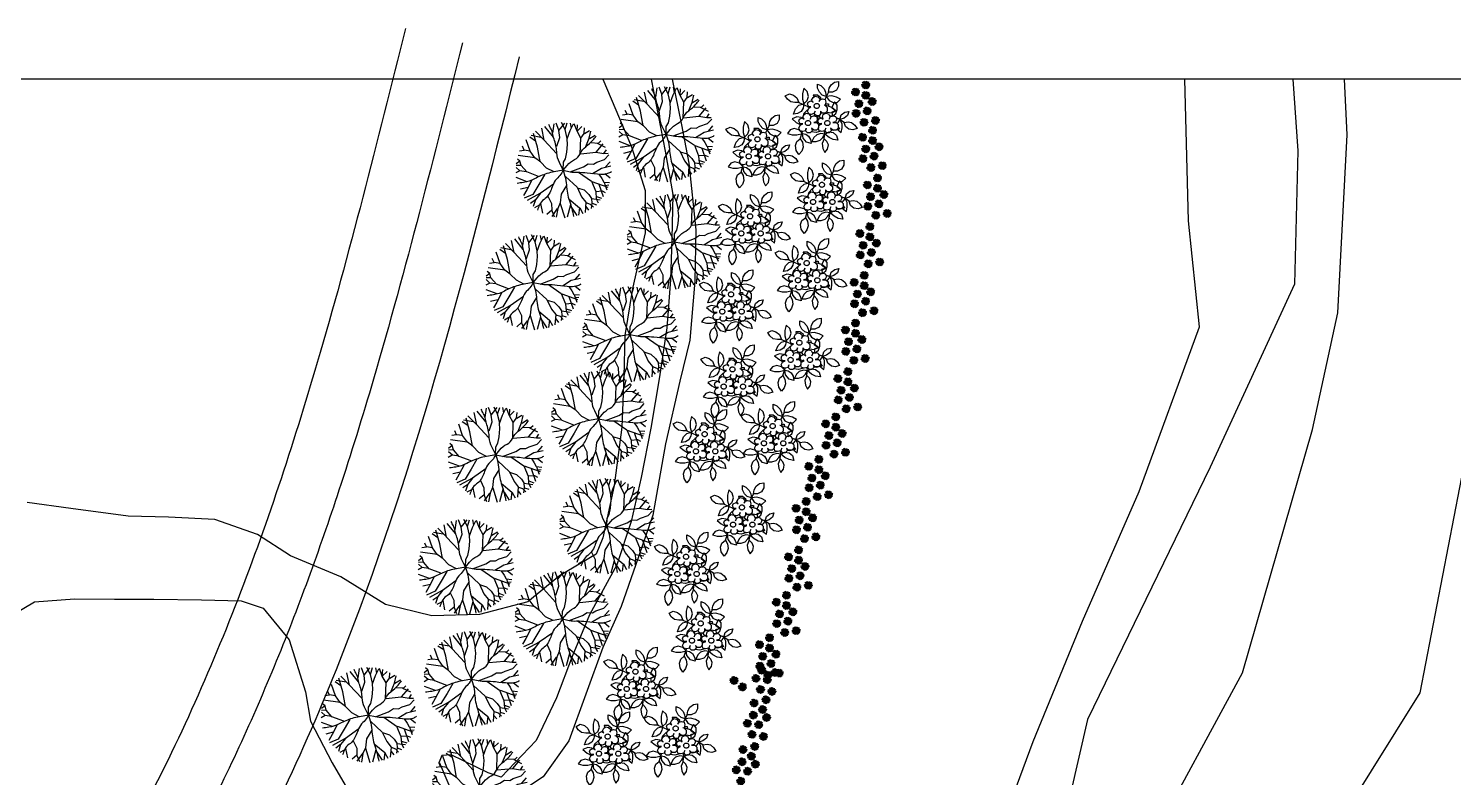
# Model space of a CAD drawing. Header units: millimetres. Extents: x 1101 to 4203, y 1053 to 1744.
# Drawn here: x 1181.4 to 1254.4, y 1705.5 to 1743.9 of the extents above; entities that cross this region are included whole.
import ezdxf

# ---------------------------------------------------------------- set-up
doc = ezdxf.new("R2010")
doc.units = ezdxf.units.MM
doc.layers.add('01_Fina', color=7, linetype='Continuous')
doc.layers.add('NEW_PLANTS', color=7, linetype='Continuous')
doc.styles.get("Standard").update_dxf_attribs({"font": 'arial.ttf'})

# ---------------------------------------------------------------- blocks, each defined once
blk = doc.blocks.new('shrubs1')
at = {"color": 70}
for points in [[(4340.8, 952, -0.243115), (4338.9, 955.2, -0.399574), (4342.1, 953.4, -0.151757), (4340.5, 953.9, -0.102993), (4340.8, 952, 4.231592)], [(4343.5, 951.8, -0.243115), (4341, 956.5, -0.399574), (4345.5, 953.8, -0.151757), (4343.2, 954.6, -0.102993), (4343.5, 951.8, 4.231592)], [(4344.5, 955, -0.243115), (4344.4, 958.8, -0.399574), (4346.3, 955.6, -0.151757), (4345.2, 956.8, -0.102993), (4344.5, 955, 4.231592)], [(4347, 950.2, -0.338305), (4347.7, 953.8, -0.306628), (4349.1, 949.7, -0.198031), (4347.9, 952, -0.284575), (4347, 950.2, 2.19888)], [(4349.4, 953.6, -0.243115), (4351.5, 958.5, -0.399574), (4352.1, 953.3, -0.151757), (4351.3, 955.6, -0.102993), (4349.4, 953.6, 4.231592)], [(4351.4, 952, -0.243115), (4354.6, 953.9, -0.399574), (4352.8, 950.6, -0.151757), (4353.3, 952.3, -0.102993), (4351.4, 952, 4.231592)], [(4353.6, 954.2, -0.243115), (4356.8, 956, -0.399574), (4355.1, 952.8, -0.151757), (4355.5, 954.4, -0.102993), (4353.6, 954.2, 4.231592)], [(4341.3, 946.2, -0.243115), (4336, 947.1, -0.399574), (4341, 948.9, -0.151757), (4338.9, 947.7, -0.102993), (4341.3, 946.2, 4.231592)], [(4339.9, 942.8, -0.243115), (4336.2, 942.8, -0.399574), (4339.3, 944.7, -0.151757), (4338.1, 943.6, -0.102993), (4339.9, 942.8, 4.231592)], [(4344.3, 940.9, -0.243115), (4340.3, 937.4, -0.399574), (4341.9, 942.4, -0.151757), (4341.7, 940, -0.102993), (4344.3, 940.9, 4.231592)], [(4343.5, 944.2, -0.243115), (4340.3, 942.3, -0.399574), (4342, 945.6, -0.151757), (4341.5, 943.9, -0.102993), (4343.5, 944.2, 4.231592)], [(4343.6, 948, -0.243115), (4340.4, 949.8, -0.399574), (4344, 949.9, -0.151757), (4342.4, 949.5, -0.102993), (4343.6, 948, 4.231592)], [(4346.3, 943.4, -0.338305), (4343, 941.8, -0.306628), (4345.4, 945.5, -0.198031), (4344.3, 943.1, -0.284575), (4346.3, 943.4, 2.19888)], [(4347.4, 937.5, -0.243115), (4345.6, 934.3, -0.399574), (4345.5, 937.9, -0.151757), (4345.9, 936.3, -0.102993), (4347.4, 937.5, 4.231592)], [(4350.4, 941.8, -0.243115), (4350.4, 938.1, -0.399574), (4348.5, 941.2, -0.151757), (4349.7, 940, -0.102993), (4350.4, 941.8, 4.231592)], [(4352.1, 938.3, -0.243115), (4352.1, 934.6, -0.399574), (4350.2, 937.7, -0.151757), (4351.4, 936.5, -0.102993), (4352.1, 938.3, 4.231592)], [(4351.8, 944.5, -0.243115), (4355.1, 942.6, -0.399574), (4351.4, 942.6, -0.151757), (4353, 942.9, -0.102993), (4351.8, 944.5, 4.231592)], [(4353.3, 941.7, -0.243115), (4356, 937.1, -0.399574), (4351.4, 939.6, -0.151757), (4353.7, 938.9, -0.102993), (4353.3, 941.7, 4.231592)], [(4352.8, 947.4, -0.338305), (4356.3, 946, -0.306628), (4352, 945.3, -0.198031), (4354.5, 946.1, -0.284575), (4352.8, 947.4, 2.19888)], [(4354.8, 944.1, -0.243115), (4359.1, 940.9, -0.399574), (4353.9, 941.4, -0.151757), (4356.3, 941.7, -0.102993), (4354.8, 944.1, 4.231592)], [(4355.3, 947.2, -0.243115), (4360.5, 946.2, -0.399574), (4355.6, 944.4, -0.151757), (4357.6, 945.7, -0.102993), (4355.3, 947.2, 4.231592)], [(4356.7, 950.5, -0.243115), (4360.4, 950.5, -0.399574), (4357.2, 948.6, -0.151757), (4358.5, 949.8, -0.102993), (4356.7, 950.5, 4.231592)]]:
    blk.add_lwpolyline(points, format="xyb", dxfattribs=at)
at = {"color": 46, "lineweight": 25}
for points in [[(4348.3, 946.7, 0.082733), (4340.6, 953.7, 20.273115)], [(4348.3, 946.7, 0.118288), (4343.4, 954.5, 14.536196)], [(4349.9, 949.1, 0.052373), (4351.3, 955.5, 35.05362)], [(4348.3, 946.7, 0.071347), (4339, 947.6, 7.890142)], [(4348.3, 946.7, 0.216963), (4341.6, 944.1, -0.417545)], [(4345.8, 936.4, -0.068386), (4348.3, 946.7, 3.442757)], [(4348.3, 946.7, -0.116255), (4353.2, 952.1, -0.060372)], [(4348.3, 946.7, -0.138137), (4358, 949.8, -6.895939)], [(4354.3, 946.2, 0.065358), (4348.3, 946.7, 1.516281)], [(4348.3, 946.7, -0.109166), (4349.7, 940.2, 0.286313)], [(4351.4, 936.7, 0.100215), (4350.9, 939.7, -1.505929)]]:
    blk.add_lwpolyline(points, format="xyb", dxfattribs=at)
for points in [[(4347.2, 953.2), (4345.2, 956.6)], [(4354.6, 953.5), (4355.4, 954.4)], [(4338.2, 943.6), (4340.3, 943.9)], [(4341.8, 940), (4343.1, 942.4)], [(4346.4, 948.9), (4342.3, 949.6)], [(4348.3, 946.7), (4344.5, 943.3)], [(4348.3, 946.7), (4348, 951.6)], [(4353.6, 939.1), (4348.3, 946.7)], [(4353, 943), (4349.9, 944.4)], [(4356.2, 941.8), (4354.5, 942.3)], [(4357.5, 945.6), (4355.4, 945.4)]]:
    blk.add_lwpolyline(points, dxfattribs=at)
at = {"color": 0, "flags": 1}
for tag, p in [('ITEM', (4350.4, 947)), ('SIZE', (4350.4, 945.8))]:
    blk.add_attdef(tag, p, '', height=0.5, dxfattribs=at)
blk = doc.blocks.new('s1')
blk.add_blockref('shrubs1', (0, 0))
blk = doc.blocks.new('shrubs')
at = {"layer": 'NEW_PLANTS', "color": 70, "linetype": 'Continuous'}
for points in [[(4503.76, 910), (4505.08, 910.66), (4506.4, 910.22), (4507.51, 909.33), (4508.17, 907.79), (4506.85, 907.79), (4505.52, 908.01), (4504.42, 908.89)], [(4509.71, 912.42), (4509.27, 910.66), (4509.27, 908.89), (4509.71, 907.35), (4510.82, 908.45), (4511.26, 909.78), (4510.82, 911.32)], [(4514.12, 913.75), (4515.23, 913.3), (4516.33, 912.2), (4516.77, 911.1), (4516.99, 909.78), (4515.67, 910.22), (4514.79, 911.1), (4514.12, 912.42)], [(4520.96, 914.63), (4520.96, 913.08), (4520.3, 911.76), (4518.98, 911.1), (4517.65, 911.1), (4517.87, 912.42), (4518.54, 913.53), (4519.64, 914.41)], [(4506.4, 904.04), (4507.07, 905.8), (4508.17, 906.91), (4509.71, 907.35), (4509.49, 906.03), (4508.83, 904.92), (4507.73, 904.26)], [(4521.62, 908.89), (4520.3, 909.55), (4518.76, 910), (4516.99, 909.78), (4517.87, 908.45), (4519.2, 907.79), (4520.52, 907.79)], [(4518.98, 903.38), (4520.08, 904.26), (4520.52, 905.58), (4520.52, 906.91), (4519.64, 908.01), (4518.73, 906.15), (4520.1, 905.12), (4518.73, 904.64)], [(4524.27, 904.92), (4523.83, 903.6), (4522.73, 902.72), (4521.4, 902.28), (4521.84, 903.82), (4522.95, 904.7)], [(4526.92, 899.41), (4525.59, 898.97), (4524.27, 899.19), (4523.17, 900.07), (4522.73, 901.39), (4524.05, 901.61), (4525.15, 901.39), (4526.25, 900.51)], [(4504.42, 897.86), (4505.96, 897.42), (4507.51, 897.42), (4509.27, 897.86), (4508.17, 898.97), (4506.63, 899.41), (4505.3, 898.97)], [(4512.14, 894.55), (4510.6, 895), (4509.49, 896.32), (4509.27, 897.86), (4510.37, 897.64), (4511.26, 896.98), (4511.92, 895.88)], [(4512.36, 895.22), (4513.68, 895.22), (4515.01, 895.66), (4515.89, 896.54), (4516.55, 897.64), (4515.23, 897.86), (4513.9, 897.42), (4513.02, 896.54)], [(4520.74, 895.66), (4519.2, 895.88), (4517.87, 896.54), (4516.55, 897.64), (4517.87, 898.3), (4519.2, 898.08), (4520.3, 897.2)], [(4508.17, 891.03), (4507.29, 892.35), (4507.07, 893.89), (4507.51, 895.22), (4508.61, 896.1), (4509.27, 895), (4509.49, 893.45), (4509.05, 892.13)], [(4516.55, 891.69), (4517.43, 892.79), (4517.65, 894.11), (4517.21, 895.22), (4516.33, 896.1), (4515.67, 894.55), (4515.89, 893.01)]]:
    blk.add_lwpolyline(points, close=True, dxfattribs=at)
for points in [[(4517.65, 911.1), (4516.51, 908.81)], [(4508.17, 907.79), (4511.04, 906.47), (4511.57, 906.06)], [(4512.61, 908.04), (4512.58, 907.98)], [(4515.38, 908.87), (4515.23, 909.33), (4514.12, 910.22), (4512.8, 910.22), (4512.94, 909.6)], [(4517.1, 904.86), (4517.21, 904.7), (4518.76, 904.48), (4520.08, 905.14), (4518.76, 906.25), (4517.63, 906.63), (4516.28, 906.94)], [(4516.73, 907.38), (4517.65, 907.35), (4517.7, 906.63), (4516.76, 906.69)], [(4509.02, 902.78), (4508.83, 902.94), (4507.51, 903.16), (4505.96, 902.5), (4507.29, 901.39), (4508.74, 900.56)], [(4511.15, 905.48), (4510.82, 905.36), (4509.71, 904.26), (4509.29, 902.8)], [(4511.78, 903.65), (4511.92, 903.82), (4511.94, 904.04)], [(4513.48, 903.84), (4513.12, 903.47)], [(4513.13, 903.47), (4513.24, 903.6)], [(4513.25, 904.76), (4513.28, 904.74)], [(4514.03, 901.09), (4514.12, 901.17), (4514.34, 902.72), (4514.11, 903.52)], [(4514.52, 903.52), (4515.14, 902.77)], [(4515.65, 904.51), (4515.23, 904.26), (4515.11, 904.26)], [(4515.42, 900.83), (4515.23, 901.17)], [(4518.78, 903.4), (4518.09, 903.48)], [(4518.37, 903.26), (4518.15, 903.21)], [(4522.73, 901.39), (4520.96, 902.5), (4520.15, 902.86)], [(4520.8, 899.88), (4521.27, 899.28), (4520.74, 898.97), (4521.84, 898.08), (4522.06, 899.63), (4522.06, 900.95), (4521.4, 902.28), (4520.74, 901.39), (4520.52, 900.95)], [(4508.61, 896.1), (4509.35, 898.5)], [(4515.25, 898.56), (4515.23, 898.53), (4513.68, 898.08), (4512.14, 898.3), (4512.11, 898.33)], [(4514.45, 900.25), (4514.6, 900.19)], [(4516.33, 896.1), (4516.55, 897.86), (4516.35, 898.68)], [(4516.8, 899.33), (4516.75, 899.35)], [(4520.8, 899.76), (4521.18, 899.19), (4519.42, 898.75), (4518.57, 898.85)]]:
    blk.add_lwpolyline(points, dxfattribs=at)
at = {"layer": 'NEW_PLANTS', "color": 30, "linetype": 'Continuous', "true_color": 0xf26722}
blk.add_lwpolyline([(4516.64, 906.81), (4517.3, 906.15), (4517.3, 905.06), (4516.64, 904.4), (4515.76, 904.4), (4515.11, 905.06), (4515.11, 904.18), (4514.67, 903.52), (4513.79, 903.52), (4513.13, 904.18), (4513.35, 905.06), (4513.13, 904.4), (4512.26, 903.96), (4511.38, 904.18), (4510.94, 905.06), (4511.38, 905.93), (4512.04, 906.37), (4511.38, 906.37), (4510.94, 907.25), (4511.16, 907.91), (4512.04, 908.34), (4512.7, 907.91), (4512.26, 908.56), (4512.7, 909.44), (4513.35, 909.88), (4514.23, 909.66), (4514.89, 909), (4514.67, 908.12), (4515.11, 908.78), (4515.76, 909), (4516.64, 908.78), (4516.86, 907.91), (4516.64, 907.03)], dxfattribs=at)
for points in [[(4513.1, 906.71, -0.098476), (4513.16, 907.03, -0.098485), (4513.34, 907.29, -0.098498), (4513.61, 907.47, -0.098507), (4513.93, 907.54, -0.098507), (4514.24, 907.47, -0.098498), (4514.51, 907.29, -0.098485), (4514.69, 907.03, -0.098476), (4514.75, 906.71, -0.098476), (4514.69, 906.39, -0.098485), (4514.51, 906.12, -0.098498), (4514.24, 905.94, -0.098507), (4513.93, 905.88, -0.098507), (4513.61, 905.94, -0.098498), (4513.34, 906.12, -0.098485), (4513.16, 906.39, -0.098476)], [(4510.27, 901.17, -0.098476), (4510.33, 901.49, -0.098485), (4510.51, 901.76, -0.098498), (4510.78, 901.94, -0.098507), (4511.1, 902, -0.098507), (4511.42, 901.94, -0.098498), (4511.68, 901.76, -0.098485), (4511.86, 901.49, -0.098476), (4511.93, 901.17, -0.098476), (4511.86, 900.86, -0.098485), (4511.68, 900.59, -0.098498), (4511.42, 900.41, -0.098507), (4511.1, 900.34, -0.098507), (4510.78, 900.41, -0.098498), (4510.51, 900.59, -0.098485), (4510.33, 900.86, -0.098476)], [(4516.51, 901.17, -0.098476), (4516.57, 901.49, -0.098485), (4516.75, 901.76, -0.098498), (4517.02, 901.94, -0.098507), (4517.34, 902, -0.098507), (4517.66, 901.94, -0.098498), (4517.93, 901.76, -0.098485), (4518.11, 901.49, -0.098476), (4518.17, 901.17, -0.098476), (4518.11, 900.86, -0.098485), (4517.93, 900.59, -0.098498), (4517.66, 900.41, -0.098507), (4517.34, 900.34, -0.098507), (4517.02, 900.41, -0.098498), (4516.75, 900.59, -0.098485), (4516.57, 900.86, -0.098476)]]:
    blk.add_lwpolyline(points, format="xyb", close=True, dxfattribs=at)
for points in [[(4509.41, 900.89), (4508.53, 900.89), (4508.1, 901.77), (4508.31, 902.43), (4509.19, 902.87), (4509.85, 902.43), (4509.41, 903.08), (4509.85, 903.96), (4510.51, 904.4), (4511.38, 904.18), (4512.04, 903.3), (4511.82, 902.43), (4512.26, 903.3), (4512.92, 903.52), (4513.79, 903.3), (4514.01, 902.43), (4513.79, 901.55), (4512.92, 901.33), (4513.79, 901.33), (4514.45, 900.67), (4514.45, 899.58), (4513.79, 898.92), (4512.92, 898.92), (4512.26, 899.58), (4512.48, 898.7), (4511.82, 898.04), (4510.94, 898.04), (4510.29, 898.7), (4510.51, 899.58), (4510.29, 898.7), (4509.41, 898.48), (4508.53, 898.7), (4508.1, 899.58), (4508.53, 900.46)], [(4515.54, 900.89), (4514.67, 900.89), (4514.23, 901.77), (4514.45, 902.43), (4515.33, 902.87), (4515.98, 902.43), (4515.76, 903.08), (4515.98, 903.96), (4516.86, 904.4), (4517.74, 904.18), (4518.17, 903.3), (4517.95, 902.43), (4518.39, 903.3), (4519.27, 903.52), (4519.93, 903.3), (4520.36, 902.43), (4519.93, 901.55), (4519.05, 901.33), (4520.15, 901.33), (4520.8, 900.67), (4520.8, 899.58), (4520.15, 898.92), (4519.05, 898.92), (4518.39, 899.58), (4518.61, 898.7), (4517.95, 898.04), (4517.08, 898.04), (4516.64, 898.7), (4516.86, 899.58), (4516.42, 898.7), (4515.54, 898.48), (4514.67, 898.7), (4514.45, 899.58), (4514.67, 900.46)]]:
    blk.add_lwpolyline(points, close=True, dxfattribs=at)
blk = doc.blocks.new('tree9')
at = {"color": 106}
for p, q in [((950.91, 449.87), (948.69, 452.66)), ((950.75, 450.95), (951.14, 453.4)), ((952.34, 451.69), (951.65, 453.57)), ((952.34, 451.63), (953.87, 453.57)), ((953.99, 451.86), (953.08, 453.69)), ((953.99, 451.86), (954.56, 453.63)), ((955.3, 451.58), (956.21, 453.34)), ((955.64, 452.2), (955.41, 453.57)), ((957.12, 451.41), (956.38, 453.4)), ((957.12, 451.41), (957.24, 453.12)), ((957.12, 451.41), (958.38, 452.66)), ((944.82, 446.22), (943.8, 449.19)), ((946.24, 448.84), (944.71, 449.87)), ((947.61, 449.81), (945.05, 450.27)), ((946.75, 447.25), (945.73, 450.84)), ((948.46, 449.12), (946.24, 451.41)), ((948.53, 449.07), (947.84, 452.26)), ((951.71, 445.6), (948.53, 449.07)), ((951.77, 447.47), (952.56, 449.81)), ((952.56, 449.81), (952.34, 451.63)), ((954.56, 449.53), (953.99, 451.86)), ((954.5, 449.41), (955.3, 451.58)), ((954.62, 447.99), (954.5, 449.41)), ((958.09, 449.64), (957.12, 451.41)), ((957.97, 445.49), (958.09, 449.64)), ((958.09, 449.64), (959, 450.84)), ((959, 450.84), (959.11, 452.31)), ((959.06, 450.84), (960.36, 451.63)), ((959.4, 447.42), (960.31, 449.58)), ((960.31, 449.58), (960.71, 451.47)), ((960.42, 449.53), (961.85, 450.44)), ((962.76, 448.33), (963.33, 448.9)), ((946.02, 444.46), (941.69, 445.09)), ((943.23, 446.39), (942.03, 446.22)), ((943.23, 446.46), (942.77, 447.47)), ((944.82, 446.22), (943.23, 446.46)), ((946.07, 444.46), (944.82, 446.22)), ((947.44, 443.43), (946.75, 447.25)), ((954.1, 444.23), (954.44, 445.94)), ((954.44, 445.94), (954.62, 447.99)), ((958.09, 445.54), (962.07, 445.94)), ((960.71, 448.44), (962.76, 448.33)), ((962.07, 445.94), (964.18, 445.6)), ((962.14, 445.94), (964.01, 448.11)), ((962.42, 448.28), (964.47, 447.25)), ((964.18, 445.6), (964.81, 446.57)), ((964.18, 445.6), (965.26, 445.65)), ((964.36, 444), (965.49, 445.2)), ((942.09, 443.6), (941.12, 442.87)), ((942.42, 442.46), (941.12, 442.41)), ((942.14, 441.05), (941.12, 441.95)), ((942.09, 443.6), (941.46, 444.12)), ((942.42, 442.46), (942.09, 443.6)), ((943.91, 440.76), (942.42, 442.46)), ((947.5, 443.43), (946.07, 444.46)), ((949.09, 441.78), (947.5, 443.43)), ((951.08, 440.76), (949.09, 441.78)), ((953.48, 441.27), (953.53, 443.27)), ((953.53, 443.27), (954.1, 444.23)), ((955.3, 440.76), (958.77, 442.06)), ((958.77, 442.06), (960.03, 442.87)), ((960.03, 442.87), (961.39, 442.81)), ((961.17, 440.36), (963.5, 441.78)), ((961.39, 442.81), (962.3, 443.32)), ((962.3, 443.32), (964.36, 444)), ((963.5, 441.78), (965.95, 442.35)), ((964.58, 442.06), (965.77, 443.43)), ((942.09, 441.05), (941.06, 440.48)), ((944.02, 438.19), (941.17, 439.27)), ((943.8, 440.81), (942.14, 441.05)), ((947.04, 439.56), (943.91, 440.76)), ((945.28, 438.59), (943.96, 436.08)), ((947.1, 437.45), (945.5, 434.83)), ((948.58, 440.02), (947.1, 437.45)), ((950.97, 437.57), (947.44, 435.07)), ((954.05, 439.56), (957.12, 436.72)), ((957.52, 440.65), (960.88, 438.31)), ((960.88, 438.31), (962.01, 435.58)), ((961, 438.25), (965.15, 436.77)), ((962.82, 437.57), (963.95, 434.26)), ((962.87, 440.19), (963.61, 439.05)), ((963.61, 439.05), (964.12, 438.08)), ((964.12, 438.08), (965.61, 437.97)), ((964.23, 438.08), (964.47, 437.23)), ((964.41, 440.3), (965.83, 439.16)), ((944.25, 436.66), (942.26, 436.2)), ((943.96, 436.08), (943.06, 434.55)), ((945.5, 434.83), (943.28, 433.86)), ((947.38, 435.07), (944.02, 433.24)), ((947.44, 435.07), (946.18, 433.47)), ((949.49, 434.43), (950.4, 432.5)), ((952.97, 434.95), (952.68, 432.61)), ((954.33, 437.23), (952.97, 434.95)), ((957.12, 436.72), (958.32, 434.21)), ((957.17, 436.6), (959, 436.03)), ((958.32, 434.21), (959.4, 432.78)), ((959, 436.03), (960.25, 434.83)), ((960.25, 434.83), (960.93, 433.81)), ((960.93, 433.81), (961, 432.56)), ((961, 433.75), (963.22, 433.42)), ((962.01, 435.58), (962.14, 433.7)), ((962.07, 435.64), (963.67, 435.75)), ((962.14, 433.7), (962.7, 432.61)), ((962.19, 434.32), (963.55, 433.86)), ((963.67, 435.75), (964.52, 435.35)), ((964.47, 437.23), (965.44, 437.34)), ((964.47, 437.23), (964.92, 436.08)), ((946.18, 433.42), (944.93, 432.5)), ((946.18, 433.47), (945.61, 431.64)), ((947.15, 431.99), (945.96, 431.36)), ((947.5, 432.45), (948.01, 429.94)), ((950.46, 430.68), (949.21, 429.6)), ((950.4, 432.5), (950.46, 430.68)), ((951.88, 431.13), (950.46, 429.09)), ((950.46, 430.62), (951.14, 428.97)), ((952.05, 431.13), (951.65, 428.85)), ((952.68, 432.61), (952.05, 431.13)), ((952.73, 432.5), (953.87, 428.74)), ((955.41, 432.1), (954.5, 428.85)), ((955.02, 433.64), (957.75, 431.36)), ((955.7, 431.42), (957.06, 429.31)), ((957.75, 431.36), (957.52, 429.37)), ((957.81, 431.31), (958.6, 429.88)), ((959.4, 432.78), (959.22, 430.1)), ((959.4, 431.64), (960.14, 430.74)), ((959.46, 432.73), (960.54, 432.33)), ((960.54, 432.33), (961.39, 431.48)), ((961, 432.56), (960.82, 431.19)), ((961.05, 432.56), (962.19, 432.16))]:
    blk.add_line(p, q, dxfattribs=at)
for points in [[(953.51, 441.18), (952.47, 443.26, -0.10411), (951.83, 445.71, 0.032984), (951.65, 447.25, 0.034072), (951.2, 449.01, -0.030956), (950.8, 450.55, 0.076171), (950.29, 451.98, -0.026216), (949.72, 453.17, 1.568784)], [(953.51, 441.18), (954.56, 442.46, -0.107856), (956.49, 444, 0.175024), (957.92, 445.49, -0.125464), (959.4, 447.36, 0.043348), (961.28, 449.07, 0.04978), (962.14, 450.21, -8.896609)], [(953.51, 441.18), (951.14, 440.76, 0.029099), (949.21, 440.3, 0.05336), (945.96, 438.94, -0.09082), (943.06, 437.97, -0.003401), (941.41, 437.74, 1.084963)], [(953.51, 441.18), (953.13, 440.53, -0.07796), (952.05, 439.22, 0.120857), (950.91, 437.57, -0.011392), (950.29, 436.03, -0.038005), (949.54, 434.61, -0.112949), (948.46, 433.53, 0.14803), (947.27, 432.16, 0.020427), (946.7, 430.74, 1.639795)], [(953.51, 441.18), (955.3, 440.81, 0.056937), (957.24, 440.65, -0.035612), (959.79, 440.53, 0.008822), (963.33, 440.19, 0.099585), (965.2, 440.41, 0.073278), (966.12, 440.87, -1.918828)], [(953.51, 441.18), (953.94, 439.67, -0.054456), (954.33, 437.34, 0.065281), (955.13, 433.13, -0.028329), (956.21, 429.09, 4.035528)]]:
    blk.add_lwpolyline(points, format="xyb", dxfattribs=at)
at = {"color": 106, "flags": 1}
for tag, p in [('ITEM', (953.79, 443.71)), ('SIZE', (953.53, 441.16))]:
    blk.add_attdef(tag, p, '', height=2.09, dxfattribs=at)
blk = doc.blocks.new('Borde del rio puyo')
for name, p, xscale, yscale, zscale in [('shrubs', (505.719, 1596.067), 0.1586335689872081, 0.1586335689872081, 0.1586335689872081), ('s1', (1151.08, 1725.033), 0.01683469536077231, 0.01683469536077231, 0.01683469536077231), ('tree9', (1028.066, 1652.381), 0.1950770953426661, 0.1950770953426661, 0.1950770953426661), ('s1', (1150.563, 1724.677), 0.01683469536077231, 0.01683469536077231, 0.01683469536077231), ('s1', (1150.727, 1724.079), 0.01683469536077231, 0.01683469536077231, 0.01683469536077231), ('s1', (1151.08, 1724.506), 0.01683469536077231, 0.01683469536077231, 0.01683469536077231), ('s1', (1151.408, 1724.188), 0.01683469536077231, 0.01683469536077231, 0.01683469536077231), ('shrubs', (502.683, 1594.361), 0.1586335689872081, 0.1586335689872081, 0.1586335689872081), ('s1', (1150.585, 1723.582), 0.01683469536077231, 0.01683469536077231, 0.01683469536077231), ('s1', (1151.153, 1723.708), 0.01683469536077231, 0.01683469536077231, 0.01683469536077231), ('tree9', (1022.797, 1650.542), 0.1950770953426661, 0.1950770953426661, 0.1950770953426661), ('s1', (1150.993, 1723.126), 0.01683469536077231, 0.01683469536077231, 0.01683469536077231), ('s1', (1151.433, 1722.718), 0.01683469536077231, 0.01683469536077231, 0.01683469536077231), ('s1', (1151.578, 1723.221), 0.01683469536077231, 0.01683469536077231, 0.01683469536077231), ('s1', (1150.916, 1722.362), 0.01683469536077231, 0.01683469536077231, 0.01683469536077231), ('s1', (1151.432, 1722.191), 0.01683469536077231, 0.01683469536077231, 0.01683469536077231), ('s1', (1151.76, 1721.872), 0.01683469536077231, 0.01683469536077231, 0.01683469536077231), ('s1', (1150.937, 1721.267), 0.01683469536077231, 0.01683469536077231, 0.01683469536077231), ('s1', (1151.08, 1721.763), 0.01683469536077231, 0.01683469536077231, 0.01683469536077231), ('s1', (1151.505, 1721.393), 0.01683469536077231, 0.01683469536077231, 0.01683469536077231), ('shrubs', (505.979, 1592.029), 0.1586335689872081, 0.1586335689872081, 0.1586335689872081), ('s1', (1151.345, 1720.811), 0.01683469536077231, 0.01683469536077231, 0.01683469536077231), ('s1', (1151.93, 1720.906), 0.01683469536077231, 0.01683469536077231, 0.01683469536077231), ('s1', (1151.164, 1719.92), 0.01683469536077231, 0.01683469536077231, 0.01683469536077231), ('s1', (1151.681, 1720.276), 0.01683469536077231, 0.01683469536077231, 0.01683469536077231), ('s1', (1151.681, 1719.749), 0.01683469536077231, 0.01683469536077231, 0.01683469536077231), ('tree9', (1028.491, 1646.884), 0.1950770953426661, 0.1950770953426661, 0.1950770953426661), ('shrubs', (502.303, 1590.416), 0.1586335689872081, 0.1586335689872081, 0.1586335689872081), ('s1', (1151.328, 1719.321), 0.01683469536077231, 0.01683469536077231, 0.01683469536077231), ('s1', (1151.753, 1718.951), 0.01683469536077231, 0.01683469536077231, 0.01683469536077231), ('s1', (1152.009, 1719.43), 0.01683469536077231, 0.01683469536077231, 0.01683469536077231), ('s1', (1151.185, 1718.825), 0.01683469536077231, 0.01683469536077231, 0.01683469536077231), ('s1', (1151.594, 1718.369), 0.01683469536077231, 0.01683469536077231, 0.01683469536077231), ('s1', (1152.179, 1718.464), 0.01683469536077231, 0.01683469536077231, 0.01683469536077231), ('s1', (1151.297, 1717.787), 0.01683469536077231, 0.01683469536077231, 0.01683469536077231), ('tree9', (1021.258, 1644.794), 0.1950770953426661, 0.1950770953426661, 0.1950770953426661), ('shrubs', (505.202, 1588.02), 0.1586335689872081, 0.1586335689872081, 0.1586335689872081), ('s1', (1150.78, 1717.431), 0.01683469536077231, 0.01683469536077231, 0.01683469536077231), ('s1', (1150.944, 1716.832), 0.01683469536077231, 0.01683469536077231, 0.01683469536077231), ('s1', (1151.296, 1717.26), 0.01683469536077231, 0.01683469536077231, 0.01683469536077231), ('s1', (1151.624, 1716.941), 0.01683469536077231, 0.01683469536077231, 0.01683469536077231), ('s1', (1150.801, 1716.336), 0.01683469536077231, 0.01683469536077231, 0.01683469536077231), ('s1', (1151.369, 1716.462), 0.01683469536077231, 0.01683469536077231, 0.01683469536077231), ('shrubs', (501.33, 1586.418), 0.1586335689872081, 0.1586335689872081, 0.1586335689872081), ('s1', (1151.004, 1715.291), 0.01683469536077231, 0.01683469536077231, 0.01683469536077231), ('s1', (1151.209, 1715.88), 0.01683469536077231, 0.01683469536077231, 0.01683469536077231), ('s1', (1151.794, 1715.975), 0.01683469536077231, 0.01683469536077231, 0.01683469536077231), ('s1', (1150.487, 1714.934), 0.01683469536077231, 0.01683469536077231, 0.01683469536077231), ('s1', (1151.004, 1714.764), 0.01683469536077231, 0.01683469536077231, 0.01683469536077231), ('tree9', (1026.209, 1642.139), 0.1950770953426661, 0.1950770953426661, 0.1950770953426661), ('s1', (1150.509, 1713.84), 0.01683469536077231, 0.01683469536077231, 0.01683469536077231), ('s1', (1150.652, 1714.336), 0.01683469536077231, 0.01683469536077231, 0.01683469536077231), ('s1', (1151.077, 1713.966), 0.01683469536077231, 0.01683469536077231, 0.01683469536077231), ('s1', (1151.332, 1714.445), 0.01683469536077231, 0.01683469536077231, 0.01683469536077231), ('s1', (1150.917, 1713.383), 0.01683469536077231, 0.01683469536077231, 0.01683469536077231), ('s1', (1151.502, 1713.478), 0.01683469536077231, 0.01683469536077231, 0.01683469536077231), ('shrubs', (504.824, 1583.945), 0.1586335689872081, 0.1586335689872081, 0.1586335689872081), ('s1', (1150.039, 1712.495), 0.01683469536077231, 0.01683469536077231, 0.01683469536077231), ('s1', (1150.556, 1712.851), 0.01683469536077231, 0.01683469536077231, 0.01683469536077231), ('s1', (1150.203, 1711.896), 0.01683469536077231, 0.01683469536077231, 0.01683469536077231), ('s1', (1150.555, 1712.324), 0.01683469536077231, 0.01683469536077231, 0.01683469536077231), ('s1', (1150.883, 1712.005), 0.01683469536077231, 0.01683469536077231, 0.01683469536077231), ('shrubs', (501.403, 1582.58), 0.1586335689872081, 0.1586335689872081, 0.1586335689872081), ('s1', (1150.06, 1711.4), 0.01683469536077231, 0.01683469536077231, 0.01683469536077231), ('s1', (1150.468, 1710.943), 0.01683469536077231, 0.01683469536077231, 0.01683469536077231), ('s1', (1150.628, 1711.526), 0.01683469536077231, 0.01683469536077231, 0.01683469536077231), ('s1', (1151.053, 1711.039), 0.01683469536077231, 0.01683469536077231, 0.01683469536077231), ('tree9', (1024.606, 1637.816), 0.1950770953426661, 0.1950770953426661, 0.1950770953426661), ('s1', (1150.17, 1710.366), 0.01683469536077231, 0.01683469536077231, 0.01683469536077231), ('s1', (1149.653, 1710.01), 0.01683469536077231, 0.01683469536077231, 0.01683469536077231), ('s1', (1150.17, 1709.839), 0.01683469536077231, 0.01683469536077231, 0.01683469536077231), ('s1', (1150.498, 1709.521), 0.01683469536077231, 0.01683469536077231, 0.01683469536077231), ('s1', (1149.675, 1708.915), 0.01683469536077231, 0.01683469536077231, 0.01683469536077231), ('s1', (1149.817, 1709.411), 0.01683469536077231, 0.01683469536077231, 0.01683469536077231), ('s1', (1150.243, 1709.041), 0.01683469536077231, 0.01683469536077231, 0.01683469536077231), ('tree9', (1019.337, 1635.977), 0.1950770953426661, 0.1950770953426661, 0.1950770953426661), ('shrubs', (499.98, 1579.264), 0.1586335689872081, 0.1586335689872081, 0.1586335689872081), ('shrubs', (503.46, 1579.677), 0.1586335689872081, 0.1586335689872081, 0.1586335689872081), ('s1', (1149.545, 1708.046), 0.01683469536077231, 0.01683469536077231, 0.01683469536077231), ('s1', (1150.083, 1708.459), 0.01683469536077231, 0.01683469536077231, 0.01683469536077231), ('s1', (1150.668, 1708.554), 0.01683469536077231, 0.01683469536077231, 0.01683469536077231), ('s1', (1149.029, 1707.689), 0.01683469536077231, 0.01683469536077231, 0.01683469536077231), ('s1', (1149.545, 1707.519), 0.01683469536077231, 0.01683469536077231, 0.01683469536077231), ('s1', (1149.05, 1706.594), 0.01683469536077231, 0.01683469536077231, 0.01683469536077231), ('s1', (1149.193, 1707.091), 0.01683469536077231, 0.01683469536077231, 0.01683469536077231), ('s1', (1149.618, 1706.721), 0.01683469536077231, 0.01683469536077231, 0.01683469536077231), ('s1', (1149.873, 1707.2), 0.01683469536077231, 0.01683469536077231, 0.01683469536077231), ('s1', (1148.683, 1705.874), 0.01683469536077231, 0.01683469536077231, 0.01683469536077231), ('s1', (1149.458, 1706.138), 0.01683469536077231, 0.01683469536077231, 0.01683469536077231), ('s1', (1150.043, 1706.233), 0.01683469536077231, 0.01683469536077231, 0.01683469536077231), ('s1', (1148.166, 1705.517), 0.01683469536077231, 0.01683469536077231, 0.01683469536077231), ('s1', (1148.683, 1705.347), 0.01683469536077231, 0.01683469536077231, 0.01683469536077231), ('tree9', (1025.031, 1632.319), 0.1950770953426661, 0.1950770953426661, 0.1950770953426661), ('shrubs', (501.884, 1575.513), 0.1586335689872081, 0.1586335689872081, 0.1586335689872081), ('s1', (1148.188, 1704.422), 0.01683469536077231, 0.01683469536077231, 0.01683469536077231), ('s1', (1148.33, 1704.919), 0.01683469536077231, 0.01683469536077231, 0.01683469536077231), ('s1', (1148.756, 1704.549), 0.01683469536077231, 0.01683469536077231, 0.01683469536077231), ('s1', (1149.011, 1705.028), 0.01683469536077231, 0.01683469536077231, 0.01683469536077231), ('s1', (1148.031, 1703.721), 0.01683469536077231, 0.01683469536077231, 0.01683469536077231), ('s1', (1148.596, 1703.966), 0.01683469536077231, 0.01683469536077231, 0.01683469536077231), ('s1', (1149.181, 1704.061), 0.01683469536077231, 0.01683469536077231, 0.01683469536077231), ('s1', (1147.514, 1703.365), 0.01683469536077231, 0.01683469536077231, 0.01683469536077231), ('s1', (1148.031, 1703.194), 0.01683469536077231, 0.01683469536077231, 0.01683469536077231), ('tree9', (1017.798, 1630.229), 0.1950770953426661, 0.1950770953426661, 0.1950770953426661), ('s1', (1147.535, 1702.27), 0.01683469536077231, 0.01683469536077231, 0.01683469536077231), ('s1', (1147.678, 1702.766), 0.01683469536077231, 0.01683469536077231, 0.01683469536077231), ('s1', (1148.103, 1702.396), 0.01683469536077231, 0.01683469536077231, 0.01683469536077231), ('s1', (1148.359, 1702.876), 0.01683469536077231, 0.01683469536077231, 0.01683469536077231), ('shrubs', (499.031, 1572.988), 0.1586335689872081, 0.1586335689872081, 0.1586335689872081), ('s1', (1147.944, 1701.814), 0.01683469536077231, 0.01683469536077231, 0.01683469536077231), ('s1', (1148.528, 1701.909), 0.01683469536077231, 0.01683469536077231, 0.01683469536077231), ('s1', (1147.128, 1700.88), 0.01683469536077231, 0.01683469536077231, 0.01683469536077231), ('s1', (1147.645, 1701.237), 0.01683469536077231, 0.01683469536077231, 0.01683469536077231), ('s1', (1147.645, 1700.71), 0.01683469536077231, 0.01683469536077231, 0.01683469536077231), ('s1', (1147.292, 1700.282), 0.01683469536077231, 0.01683469536077231, 0.01683469536077231), ('s1', (1147.973, 1700.391), 0.01683469536077231, 0.01683469536077231, 0.01683469536077231), ('tree9', (1022.749, 1627.574), 0.1950770953426661, 0.1950770953426661, 0.1950770953426661), ('s1', (1147.15, 1699.785), 0.01683469536077231, 0.01683469536077231, 0.01683469536077231), ('s1', (1147.558, 1699.329), 0.01683469536077231, 0.01683469536077231, 0.01683469536077231), ('s1', (1147.718, 1699.911), 0.01683469536077231, 0.01683469536077231, 0.01683469536077231), ('s1', (1148.143, 1699.424), 0.01683469536077231, 0.01683469536077231, 0.01683469536077231), ('shrubs', (499.776, 1569.575), 0.1586335689872081, 0.1586335689872081, 0.1586335689872081), ('s1', (1146.504, 1698.56), 0.01683469536077231, 0.01683469536077231, 0.01683469536077231), ('s1', (1147.021, 1698.916), 0.01683469536077231, 0.01683469536077231, 0.01683469536077231), ('s1', (1146.668, 1697.961), 0.01683469536077231, 0.01683469536077231, 0.01683469536077231), ('s1', (1147.02, 1698.389), 0.01683469536077231, 0.01683469536077231, 0.01683469536077231), ('s1', (1147.348, 1698.07), 0.01683469536077231, 0.01683469536077231, 0.01683469536077231), ('s1', (1146.525, 1697.465), 0.01683469536077231, 0.01683469536077231, 0.01683469536077231), ('s1', (1147.093, 1697.591), 0.01683469536077231, 0.01683469536077231, 0.01683469536077231), ('s1', (1147.518, 1697.103), 0.01683469536077231, 0.01683469536077231, 0.01683469536077231), ('tree9', (1018.099, 1624.493), 0.1950770953426661, 0.1950770953426661, 0.1950770953426661), ('s1', (1145.642, 1696.388), 0.01683469536077231, 0.01683469536077231, 0.01683469536077231), ('s1', (1146.158, 1696.744), 0.01683469536077231, 0.01683469536077231, 0.01683469536077231), ('s1', (1146.933, 1697.008), 0.01683469536077231, 0.01683469536077231, 0.01683469536077231), ('shrubs', (496.439, 1567.102), 0.1586335689872081, 0.1586335689872081, 0.1586335689872081), ('s1', (1145.806, 1695.789), 0.01683469536077231, 0.01683469536077231, 0.01683469536077231), ('s1', (1146.158, 1696.217), 0.01683469536077231, 0.01683469536077231, 0.01683469536077231), ('s1', (1146.486, 1695.898), 0.01683469536077231, 0.01683469536077231, 0.01683469536077231), ('tree9', (1012.83, 1622.654), 0.1950770953426661, 0.1950770953426661, 0.1950770953426661), ('s1', (1145.663, 1695.293), 0.01683469536077231, 0.01683469536077231, 0.01683469536077231), ('s1', (1146.231, 1695.419), 0.01683469536077231, 0.01683469536077231, 0.01683469536077231), ('s1', (1146.656, 1694.931), 0.01683469536077231, 0.01683469536077231, 0.01683469536077231), ('s1', (1146.071, 1694.836), 0.01683469536077231, 0.01683469536077231, 0.01683469536077231), ('shrubs', (495.016, 1563.786), 0.1586335689872081, 0.1586335689872081, 0.1586335689872081), ('shrubs', (498.495, 1564.199), 0.1586335689872081, 0.1586335689872081, 0.1586335689872081), ('tree9', (1018.523, 1618.996), 0.1950770953426661, 0.1950770953426661, 0.1950770953426661)]:
    blk.add_blockref(name, p, dxfattribs=dict(xscale=xscale, yscale=yscale, zscale=zscale))
at = {"xscale": 0.01683469536077231, "yscale": 0.01683469536077231, "zscale": 0.01683469536077231, "rotation": 340.6712882891238}
for p in [(1144.612, 1720.21), (1145.29, 1720.088), (1143.193, 1719.682), (1143.624, 1719.35), (1144.313, 1719.789), (1144.547, 1719.223), (1144.891, 1719.72), (1144.221, 1718.528), (1144.827, 1718.693), (1145.13, 1719.119), (1144.178, 1717.909), (1144.652, 1718.196), (1144.856, 1717.786), (1143.879, 1717.487), (1144.457, 1717.418), (1144.113, 1716.922), (1144.253, 1716.306), (1144.697, 1716.818), (1143.647, 1716.141), (1144.078, 1715.809), (1143.305, 1715.101), (1143.604, 1715.522), (1143.883, 1715.032), (1144.282, 1715.4), (1143.539, 1714.535)]:
    blk.add_blockref('s1', p, dxfattribs=at)

msp = doc.modelspace()

# ---------------------------------------------------------------- linework, layer by layer
for points, knots in [([(1200.729, 1743.865), (1199.28, 1738.059), (1197.848, 1732.333), (1194.958, 1722.492), (1193.583, 1718.313), (1190.406, 1710.195), (1188.604, 1706.254), (1186.306, 1702.08), (1186.068, 1701.655), (1185.572, 1700.777), (1185.315, 1700.326), (1184.534, 1698.931), (1183.993, 1697.946), (1183.23, 1696.409), (1182.995, 1695.913), (1182.568, 1694.951), (1182.374, 1694.49), (1182.011, 1693.566), (1181.84, 1693.101), (1181.357, 1691.698), (1181.076, 1690.753), (1180.348, 1687.896), (1180.017, 1685.964), (1179.67, 1682.465), (1179.607, 1680.899), (1179.643, 1678.428), (1179.686, 1677.517), (1179.815, 1675.879), (1179.892, 1675.15), (1180.077, 1673.725), (1180.184, 1673.027), (1180.535, 1670.969), (1180.81, 1669.65), (1181.313, 1667.378), (1181.538, 1666.407), (1181.91, 1664.791), (1182.061, 1664.132), (1182.307, 1663.008), (1182.406, 1662.54), (1182.602, 1661.587), (1182.697, 1661.105), (1182.979, 1659.647), (1183.161, 1658.656), (1183.713, 1655.637), (1184.087, 1653.561), (1184.986, 1649.323), (1185.51, 1647.16), (1186.495, 1644.005), (1186.835, 1643.02), (1187.561, 1641.107), (1187.947, 1640.172), (1189.154, 1637.425), (1190.02, 1635.67), (1191.318, 1633.158), (1191.742, 1632.356), (1192.163, 1631.565)], [0, 0, 0, 0, 17.907863, 17.907863, 31.645947, 31.645947, 45.384032, 45.384032, 46.917602, 46.917602, 48.451171, 48.451171, 51.518311, 51.518311, 52.911338, 52.911338, 54.135599, 54.135599, 55.359859, 55.359859, 57.80838, 57.80838, 62.705421, 62.705421, 66.660397, 66.660397, 68.983232, 68.983232, 70.860394, 70.860394, 72.737555, 72.737555, 76.491878, 76.491878, 79.430836, 79.430836, 81.515168, 81.515168, 83.047934, 83.047934, 84.5807, 84.5807, 87.646233, 87.646233, 93.777297, 93.777297, 99.908361, 99.908361, 102.648354, 102.648354, 105.388348, 105.388348, 110.868334, 110.868334, 113.502397, 113.502397, 113.502397, 113.502397]), ([(1203.64, 1743.138), (1202.19, 1737.333), (1200.75, 1731.568), (1198.53, 1724.008), (1197.943, 1722.11), (1196.316, 1717.171), (1195.22, 1714.157), (1192.781, 1708.241), (1191.441, 1705.341), (1189.681, 1701.999), (1189.399, 1701.476), (1188.538, 1699.916), (1187.923, 1698.854), (1186.697, 1696.633), (1186.087, 1695.474), (1185.272, 1693.653), (1185.025, 1693.05), (1184.571, 1691.837), (1184.363, 1691.224), (1183.794, 1689.368), (1183.488, 1688.109), (1182.778, 1684.298), (1182.581, 1681.711), (1182.654, 1678.157), (1182.712, 1677.169), (1182.994, 1674.227), (1183.324, 1672.336), (1184.082, 1668.67), (1184.51, 1666.893), (1185.038, 1664.562), (1185.167, 1663.978), (1185.414, 1662.814), (1185.533, 1662.227), (1185.881, 1660.455), (1186.1, 1659.259), (1186.762, 1655.636), (1187.207, 1653.176), (1188.053, 1649.46), (1188.367, 1648.212), (1188.966, 1646.138), (1189.225, 1645.311), (1190.078, 1642.84), (1190.736, 1641.242), (1192.151, 1638.128), (1192.908, 1636.61), (1194.498, 1633.546), (1195.332, 1632.003), (1196.91, 1629.04), (1197.663, 1627.604), (1199.154, 1624.721), (1199.891, 1623.276), (1201.51, 1620.065), (1202.389, 1618.297), (1204.974, 1613.056), (1206.689, 1609.518), (1209.205, 1604.957), (1209.822, 1603.886), (1211.08, 1601.78), (1211.722, 1600.742), (1212.506, 1599.501), (1212.641, 1599.288), (1212.776, 1599.076), (1215.466, 1594.913), (1215.879, 1594.279), (1216.843, 1592.792), (1217.388, 1591.943), (1218.486, 1590.222), (1219.04, 1589.352), (1220.739, 1586.733), (1221.923, 1584.977), (1223.619, 1582.759), (1224.018, 1582.256), (1224.825, 1581.275), (1225.234, 1580.795), (1226.468, 1579.376), (1227.301, 1578.462), (1228.845, 1576.786), (1229.557, 1576.02), (1230.81, 1574.648), (1231.357, 1574.041), (1232.224, 1573.048), (1232.553, 1572.663), (1233.118, 1571.984), (1233.357, 1571.69), (1233.841, 1571.087), (1234.085, 1570.779), (1234.824, 1569.843), (1235.328, 1569.201), (1236.217, 1568.115), (1236.588, 1567.674), (1237.313, 1566.852), (1237.662, 1566.475), (1238.368, 1565.742), (1238.728, 1565.385), (1239.825, 1564.338), (1240.579, 1563.674), (1242.895, 1561.769), (1244.511, 1560.616), (1248.19, 1558.224), (1250.272, 1557.022), (1252.359, 1555.868)], [0, 0, 0, 0, 17.905649, 17.905649, 23.968191, 23.968191, 33.813234, 33.813234, 43.658276, 43.658276, 45.497172, 45.497172, 49.174964, 49.174964, 52.852755, 52.852755, 54.605725, 54.605725, 56.358695, 56.358695, 59.864635, 59.864635, 66.876515, 66.876515, 69.590889, 69.590889, 75.019638, 75.019638, 80.448386, 80.448386, 82.282709, 82.282709, 84.117032, 84.117032, 87.785677, 87.785677, 95.122968, 95.122968, 98.825623, 98.825623, 101.284882, 101.284882, 106.203399, 106.203399, 111.121916, 111.121916, 116.317436, 116.317436, 121.218243, 121.218243, 126.11905, 126.11905, 132.078779, 132.078779, 143.710326, 143.710326, 147.3025, 147.3025, 150.894674, 150.894674, 151.641396, 151.641396, 151.641396, 153.914331, 153.914331, 156.975995, 156.975995, 160.037659, 160.037659, 166.160986, 166.160986, 167.975509, 167.975509, 169.790031, 169.790031, 173.419076, 173.419076, 176.564807, 176.564807, 179.078068, 179.078068, 180.662135, 180.662135, 181.858132, 181.858132, 183.054128, 183.054128, 185.446122, 185.446122, 187.069602, 187.069602, 188.485565, 188.485565, 189.901527, 189.901527, 192.733452, 192.733452, 198.397302, 198.397302, 205.330694, 205.330694, 205.330694, 205.330694])]:
    msp.add_open_spline(points, degree=3, knots=knots)
msp.add_spline([(1206.55, 1742.411), (1198.036, 1713.245), (1191.712, 1699.458), (1188.115, 1692.655), (1185.804, 1676.355), (1188.204, 1664.121), (1192.37, 1645.395), (1198.957, 1631.579), (1205.919, 1617.923), (1212.006, 1606.116), (1219.798, 1593.741), (1226.027, 1584.556), (1235.412, 1573.916), (1239.381, 1569.044), (1262.456, 1553.753), (1273.817, 1547.943), (1292.279, 1545.864), (1304.629, 1545.032), (1323.86, 1547.241), (1343.768, 1554.244), (1348.177, 1560.24), (1355.099, 1558.478), (1361.05, 1563.528), (1368.811, 1564.744), (1375.81, 1569.684), (1387.223, 1575.308), (1397.875, 1585.58), (1409.717, 1597.182), (1418.41, 1615.582), (1419.855, 1625.077), (1420.374, 1641.997), (1422.228, 1651.701), (1429.173, 1651.447), (1435.26, 1654.709), (1443.361, 1656.59), (1455.3, 1651.182), (1462.27, 1643.182), (1465.927, 1633.22), (1474.194, 1620.717), (1478.652, 1616.668), (1481.052, 1602.658), (1484.132, 1591.314), (1484.891, 1574.332), (1484.358, 1564.209), (1486.422, 1559.181), (1489.394, 1548.073), (1492.669, 1543.867), (1495.886, 1536.945), (1501.551, 1533.066), (1522.852, 1526.997), (1548.84, 1524.652), (1563.366, 1519.91), (1597.015, 1518.916), (1608.069, 1518.759), (1621.874, 1530.8), (1629.228, 1540.852), (1637.328, 1541.751), (1654.578, 1528.415), (1666.447, 1514.072), (1678.809, 1502.283), (1683.259, 1485.417), (1688.258, 1473.248), (1696.093, 1461.999), (1707.128, 1455.142), (1716.579, 1451.321), (1728.091, 1440.45), (1739.119, 1428.492), (1751.998, 1419.885), (1768.138, 1407.716), (1779.751, 1403.892), (1792.302, 1394.742), (1800.327, 1389.872), (1811.751, 1382.948), (1818.472, 1377.635), (1820.168, 1369.015), (1828.212, 1360.848), (1834.333, 1353.311), (1847.27, 1343.538), (1858.598, 1336.789), (1868.42, 1330.801), (1878.399, 1329.631), (1894.155, 1331.085)], degree=3)
at = {"layer": '01_Fina'}
for points in [[(1135.279, 1103.446), (1874.369, 1103.446), (1873.926, 1741.263), (1134.836, 1741.263), (1135.279, 1123.403)], [(1255.692, 1617.594), (1247.712, 1625.114), (1241.402, 1631.934), (1236.252, 1636.974), (1230.372, 1644.014), (1227.422, 1648.194), (1225.412, 1650.714), (1223.372, 1653.204), (1221.718, 1658.865), (1223.308, 1668.771), (1223.12, 1678.243), (1226.678, 1690.693), (1232.854, 1707.361), (1235.38, 1713.529), (1238.279, 1720.165), (1241.366, 1728.596), (1240.805, 1734.016), (1240.616, 1741.263)], [(1256.532, 1625.164), (1253.472, 1629.554), (1249.672, 1633.864), (1243.122, 1640.674), (1235.742, 1647.044), (1235.032, 1647.924), (1234.552, 1648.854), (1229.375, 1656.837), (1230.61, 1672.888), (1229.904, 1679.062), (1233.909, 1688.858), (1238.734, 1701.969), (1243.562, 1710.879), (1247.152, 1723.344), (1248.449, 1729.308), (1248.919, 1738.421), (1248.779, 1741.263)], [(1256.512, 1633.914), (1254.362, 1637.454), (1251.272, 1641.254), (1247.932, 1644.674), (1245.242, 1647.804), (1243.262, 1650.724), (1241.292, 1655.624), (1240.096, 1670.034), (1238.917, 1684.819), (1245.107, 1697.737), (1252.656, 1709.853), (1256.135, 1727.878)]]:
    msp.add_lwpolyline(points, dxfattribs=at)
at = {"layer": '01_Fina', "linetype": 'Continuous'}
for points in [[(1210.82, 1741.263), (1212.292, 1737.814), (1213.002, 1735.564), (1212.992, 1733.404), (1212.342, 1730.554), (1211.952, 1728.144), (1211.902, 1726.034), (1211.802, 1723.454), (1211.412, 1720.474), (1210.832, 1717.784), (1210.492, 1716.964), (1208.602, 1715.854), (1206.982, 1714.524), (1204.512, 1713.864), (1202.072, 1713.804), (1199.712, 1714.374), (1197.412, 1715.804), (1194.842, 1716.874), (1193.152, 1717.964), (1190.962, 1718.724), (1188.592, 1718.854), (1186.532, 1718.904), (1183.602, 1719.294), (1181.362, 1719.604)], [(1213.306, 1741.263), (1214.022, 1737.584), (1214.412, 1735.374), (1214.362, 1733.104), (1214.292, 1730.994), (1214.112, 1728.544), (1213.732, 1726.034), (1213.292, 1723.414), (1212.792, 1720.884), (1212.282, 1718.624), (1211.552, 1716.404), (1210.142, 1713.844), (1209.262, 1711.724), (1208.452, 1709.604), (1207.412, 1707.414), (1205.632, 1705.544), (1204.952, 1705.764), (1203.072, 1706.684), (1202.592, 1706.644), (1202.452, 1706.314), (1203.342, 1704.224)], [(1214.376, 1741.263), (1214.862, 1738.934), (1215.232, 1736.964), (1215.592, 1733.554), (1215.532, 1730.924), (1215.282, 1727.914), (1214.762, 1725.814), (1214.032, 1722.604), (1213.392, 1718.944), (1212.512, 1716.424), (1211.762, 1714.274), (1210.822, 1712.174), (1209.092, 1707.404), (1207.772, 1705.554), (1206.412, 1704.654)], [(1246.137, 1741.263), (1246.407, 1737.61), (1246.22, 1730.781), (1241.912, 1721.405), (1235.639, 1708.496), (1232.082, 1693.061), (1228.8, 1684.413), (1225.991, 1673.935), (1225.802, 1662.679), (1225.322, 1653.774), (1229.582, 1649.234), (1234.072, 1643.754), (1243.122, 1634.304), (1245.582, 1631.544), (1249.002, 1628.114), (1253.062, 1623.574), (1258.742, 1616.674)], [(1179.452, 1713.164), (1181.742, 1714.514), (1183.782, 1714.674), (1185.842, 1714.644), (1187.852, 1714.644), (1190.292, 1714.614), (1192.322, 1714.564), (1193.452, 1714.194), (1194.782, 1712.574), (1195.602, 1709.904), (1195.872, 1708.414), (1196.982, 1706.274), (1198.112, 1704.314)]]:
    msp.add_lwpolyline(points, dxfattribs=at)

# ---------------------------------------------------------------- block references
msp.add_blockref('Borde del rio puyo', (0, 0))

doc.saveas('drawing.dxf')
